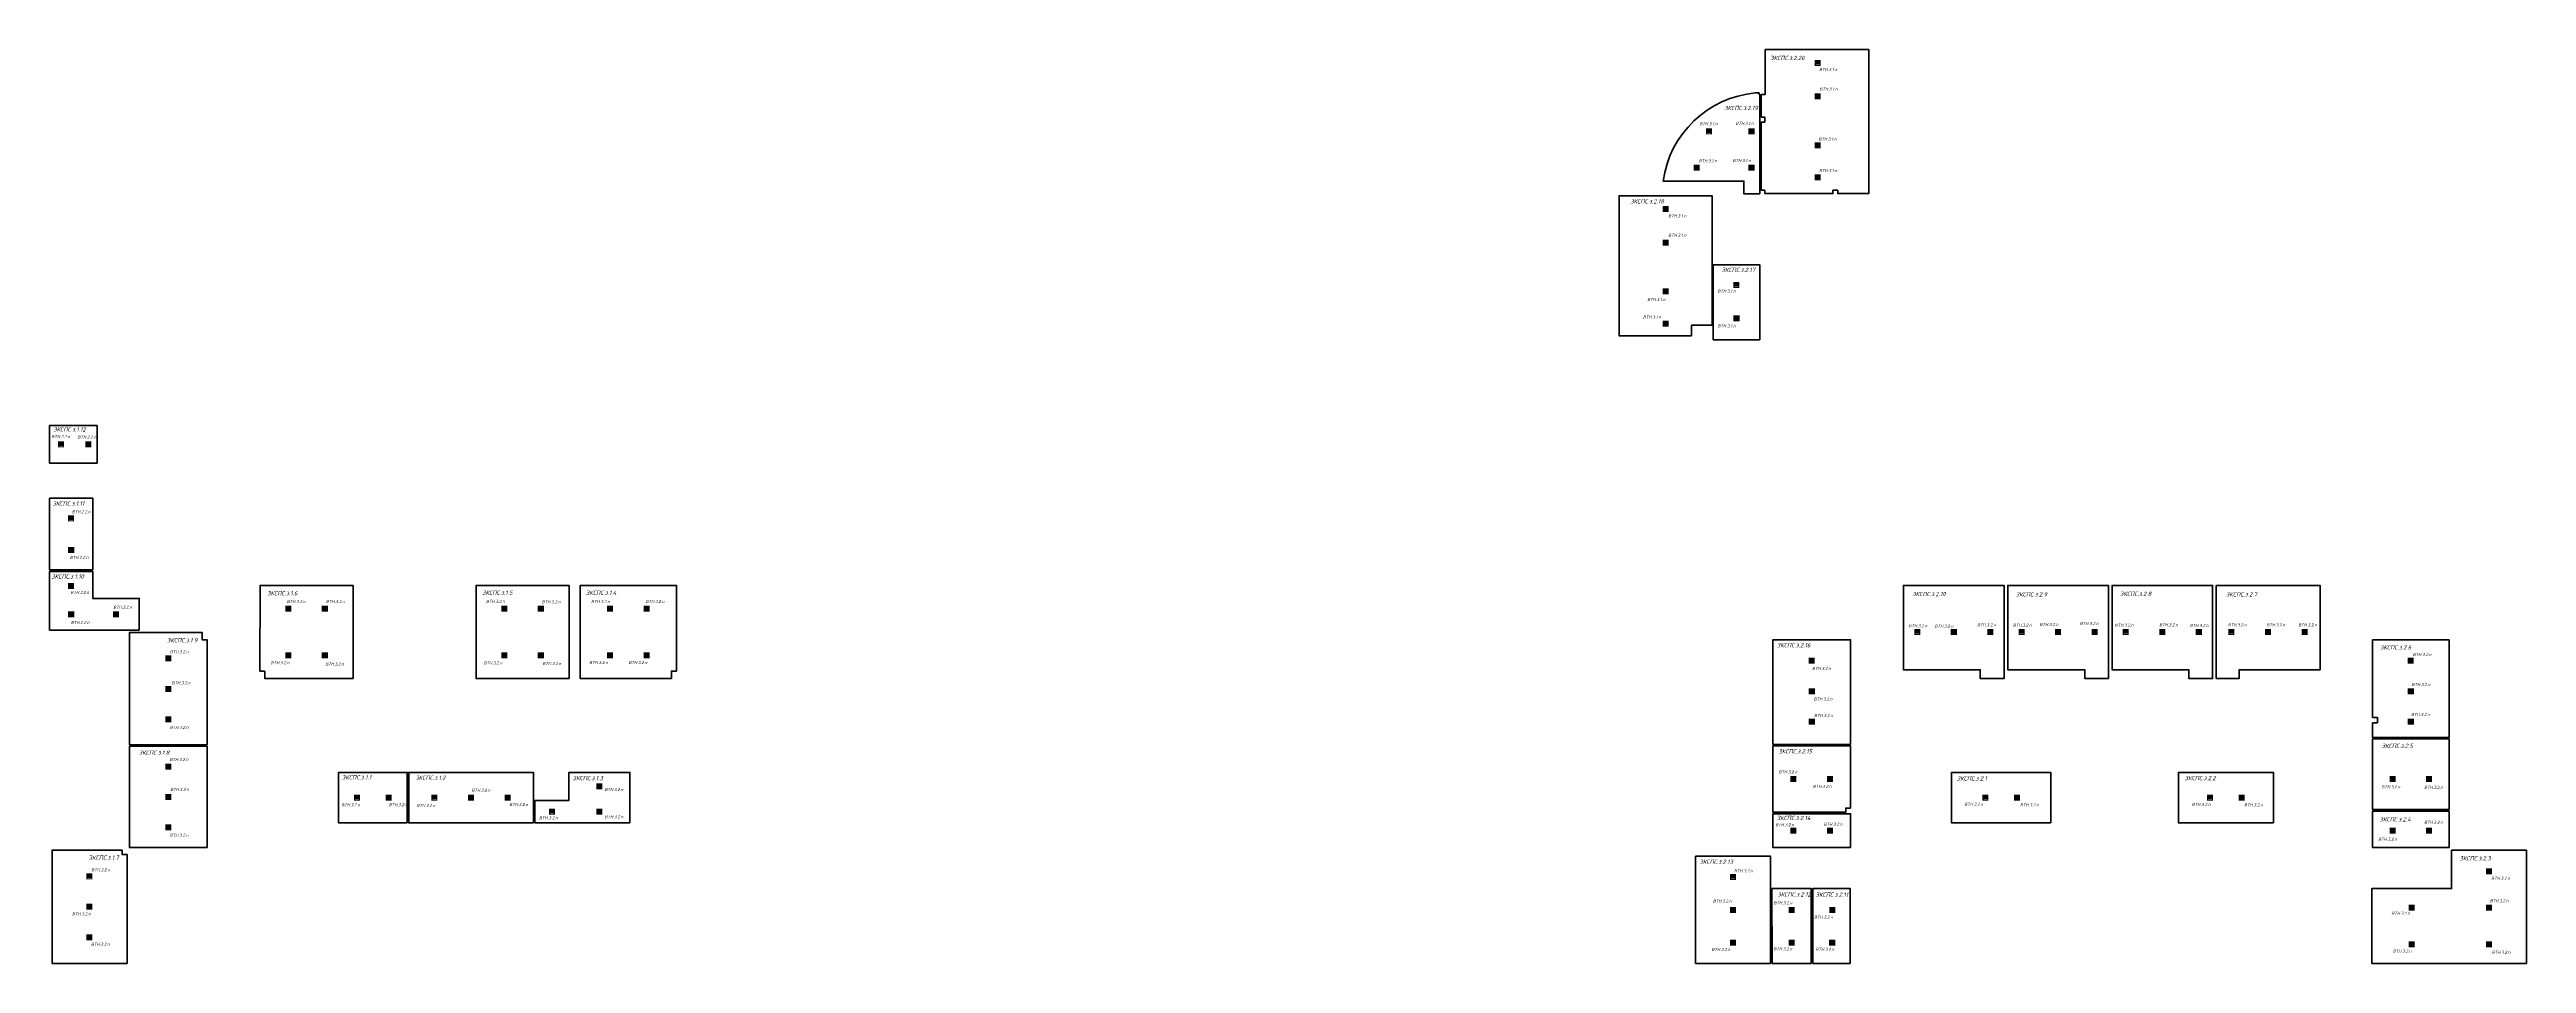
# Model space of a CAD drawing. Header units: millimetres. Extents: x -352922 to 429463, y -483593 to 355472.
# Drawn here: x -211914 to -8551, y 280427 to 355472 of the extents above; entities that cross this region are included whole.
import ezdxf

# ---------------------------------------------------------------- set-up
doc = ezdxf.new("R2010")
doc.units = ezdxf.units.MM
doc.header["$LTSCALE"] = 0.5
doc.layers.get('0').update_dxf_attribs({"lineweight": 18})
for name, color, linetype, lineweight in [('! ЗКПС НОМЕР 1', 4, 'Continuous', 50), ('13_АПС_оборудование', 1, 'Continuous', 30), ('13_АПС_текст', 1, 'Continuous', 30), ('BSN__основная - 06', 1, 'Continuous', 60), ('АР_Штриховка_Стималит', 5, 'Continuous', 0)]:
    doc.layers.add(name, color=color, linetype=linetype, lineweight=lineweight)
doc.layers.add('! ЗКПС НОМЕР 2', color=7, linetype='Continuous', lineweight=0, true_color=0xf3aae6, transparency=0.5)
doc.styles.add('ISOCPEUR', font='isocpeui.ttf', dxfattribs={"height": 250})

# ---------------------------------------------------------------- blocks, each defined once
blk = doc.blocks.new('101')
at = {"layer": '! ЗКПС НОМЕР 2', "true_color": 0xffffff, "transparency": 33554687}
h = blk.add_hatch(color=7, dxfattribs=at)
h.dxf.hatch_style = 1
h.paths.add_polyline_path([(-12942, -22141.9), (-12947, -22141.9), (-12947, -22146.8), (-12942, -22146.8)])
at = {"layer": 'BSN__основная - 06', "color": 1, "lineweight": 30, "ltscale": 100, "const_width": 0.03, "elevation": 0}
blk.add_lwpolyline([(-12947, -22141.9), (-12942, -22141.9), (-12942, -22146.8), (-12947, -22146.8)], close=True, dxfattribs=at)
at = {"layer": 'BSN__основная - 06', "color": 1, "lineweight": 30, "ltscale": 100, "const_width": 0.07, "elevation": 0}
blk.add_lwpolyline([(-12943.9, -22142.7), (-12945, -22143.9), (-12943.9, -22144.8), (-12945, -22145.9)], dxfattribs=at)
blk = doc.blocks.new('748')
at = {"layer": 'АР_Штриховка_Стималит', "true_color": 0xffffff}
h = blk.add_hatch(color=7, dxfattribs=at)
h.dxf.hatch_style = 1
h.paths.add_polyline_path([(1611.5, -5339.8), (1606.6, -5339.8), (1606.6, -5344.7), (1611.5, -5344.7)])
h.paths.add_polyline_path([(1610.6, -5340.7), (1610.6, -5343.8), (1607.6, -5343.8), (1607.6, -5340.7)], flags=16)
h = blk.add_hatch(color=7, dxfattribs=at)
h.dxf.hatch_style = 1
h.paths.add_polyline_path([(1607.6, -5340.7), (1607.6, -5343.7), (1610.6, -5343.7), (1610.6, -5340.7)])
at = {"color": 1, "lineweight": 5, "ltscale": 100, "elevation": 0}
for points, const_width in [([(1606.6, -5344.7), (1611.6, -5344.7), (1611.6, -5339.8), (1606.6, -5339.8)], 0.03), ([(1607.6, -5343.7), (1610.6, -5343.7), (1610.6, -5340.7), (1607.6, -5340.7)], 0.01)]:
    blk.add_lwpolyline(points, close=True, dxfattribs=dict(at, const_width=const_width))
at = {"color": 1, "lineweight": 5, "ltscale": 100, "const_width": 0.03, "elevation": 0}
blk.add_lwpolyline([(1609.6, -5341.1), (1608.5, -5341.7), (1609.7, -5342.7), (1608.5, -5343.3)], dxfattribs=at)

msp = doc.modelspace()

# ---------------------------------------------------------------- linework, layer by layer
at = {"layer": '! ЗКПС НОМЕР 1', "color": 200, "transparency": 33554559}
for points in [[(-71096, 343642), (-71096, 343922), (-71376, 343922), (-71376, 349522), (-71096, 349522), (-71096, 349922), (-71376, 349922), (-71376, 351782), (-71046, 351782), (-71046, 355472), (-62546, 355472), (-62546, 349896), (-62546, 349896), (-62546, 349896), (-62546, 349895), (-62546, 343642), (-65096, 343642), (-65096, 343922), (-65496, 343922), (-65496, 343642)], [(-186995, 303822), (-194239, 303822), (-194239, 304420), (-194639, 304420), (-194633, 311472), (-186995, 311472)], [(-64041, 293192), (-64441, 293192), (-64441, 292842), (-70416, 292842), (-70416, 298289), (-64041, 298289)]]:
    msp.add_lwpolyline(points, close=True, dxfattribs=at)
at = {"layer": '! ЗКПС НОМЕР 1', "color": 84, "transparency": 33554559}
msp.add_lwpolyline([(-71496, 343622), (-72796, 343622), (-72796, 344672), (-79434, 344672), (-79434, 344672, -0.3485763), (-71856, 351906), (-71556, 351906), (-71556, 351782), (-71496, 351782)], format="xyb", close=True, dxfattribs=at)
at = {"layer": '! ЗКПС НОМЕР 1', "color": 30, "true_color": 0xf26722, "transparency": 33554559}
for points in [[(-77096, 331972), (-83046, 331972), (-83046, 343472), (-75419, 343472), (-75420, 332842), (-77097, 332842)], [(-164269, 291967), (-172065, 291967), (-172065, 293815), (-169268, 293815), (-169268, 296117), (-164269, 296117)], [(-64041, 289937), (-70416, 289937), (-70416, 292722), (-64040, 292722)], [(-205554, 280427), (-211704, 280427), (-211704, 289737), (-205954, 289737), (-205954, 289384), (-205554, 289384)]]:
    msp.add_lwpolyline(points, close=True, dxfattribs=at)
at = {"layer": '! ЗКПС НОМЕР 1', "color": 163, "transparency": 33554559}
msp.add_lwpolyline([(-71496, 331642), (-75319, 331642), (-75319, 337802), (-71496, 337802)], close=True, dxfattribs=at)
at = {"layer": '! ЗКПС НОМЕР 1', "color": 160, "transparency": 33554559}
for points in [[(-208008, 321512), (-211914, 321512), (-211914, 324602), (-208008, 324602)], [(-64041, 298409), (-70416, 298409), (-70416, 307008), (-64041, 307008), (-64041, 303407), (-64041, 303407), (-64041, 302167), (-64041, 302167), (-64041, 298409)], [(-172185, 291967), (-182424, 291967), (-182424, 296117), (-172185, 296117)]]:
    msp.add_lwpolyline(points, close=True, dxfattribs=at)
at = {"layer": '! ЗКПС НОМЕР 1', "color": 40, "transparency": 33554559}
for points in [[(-208364, 312743), (-211914, 312742), (-211914, 318622), (-208364, 318623)], [(-42871, 303822), (-44804, 303822), (-44804, 304540), (-51136, 304540), (-51136, 311472), (-42871, 311472)], [(-14901, 298984), (-21191, 298981), (-21191, 300187), (-20791, 300187), (-20791, 300637), (-21191, 300637), (-21191, 302195), (-21191, 302195), (-21191, 303435), (-21191, 303435), (-21191, 306988), (-14901, 306988)], [(-182544, 291967), (-188189, 291967), (-188189, 296117), (-182544, 296117)], [(-70616, 280427), (-76766, 280427), (-76766, 289235), (-75716, 289235), (-75716, 289235), (-70616, 289235)]]:
    msp.add_lwpolyline(points, close=True, dxfattribs=at)
at = {"layer": '! ЗКПС НОМЕР 1', "color": 145, "true_color": 0x4d8c9d, "transparency": 33554559}
for points in [[(-204546, 307807), (-211914, 307807), (-211914, 312622), (-208363, 312622), (-208363, 310402), (-204546, 310402)], [(-14901, 293057), (-21191, 293057), (-21191, 298862), (-14901, 298862), (-14901, 293057), (-14901, 293057), (-14901, 293057), (-14901, 293057)]]:
    msp.add_lwpolyline(points, close=True, dxfattribs=at)
at = {"layer": '! ЗКПС НОМЕР 1', "color": 25, "transparency": 33554559}
for points in [[(-169264, 303822), (-176887, 303821), (-176887, 311474), (-169264, 311472)], [(-29331, 291967), (-37126, 291967), (-37127, 296117), (-29331, 296117)]]:
    msp.add_lwpolyline(points, close=True, dxfattribs=at)
at = {"layer": '! ЗКПС НОМЕР 1', "color": 84, "transparency": 33554559}
for points in [[(-160857, 303822), (-168342, 303822), (-168342, 311472), (-160439, 311472), (-160439, 304440), (-160857, 304440)], [(-25501, 304540), (-32148, 304540), (-32148, 303822), (-34026, 303822), (-34026, 311472), (-25501, 311472)], [(-8551, 280427), (-21251, 280427), (-21251, 286577), (-14701, 286577), (-14701, 286577), (-14701, 286577), (-14701, 289737), (-8551, 289737)], [(-64066, 280427), (-67151, 280427), (-67151, 286577), (-64066, 286577)]]:
    msp.add_lwpolyline(points, close=True, dxfattribs=at)
at = {"layer": '! ЗКПС НОМЕР 1', "color": 11, "true_color": 0xf27172, "transparency": 33554559}
for points in [[(-51436, 304222), (-51436, 303822), (-53391, 303822), (-53391, 304540), (-59701, 304540), (-59701, 311472), (-51436, 311472)], [(-14901, 289937), (-21191, 289937), (-21191, 292937), (-14901, 292937)]]:
    msp.add_lwpolyline(points, close=True, dxfattribs=at)
at = {"layer": '! ЗКПС НОМЕР 1', "color": 171, "transparency": 33554559}
for points in [[(-34326, 304222), (-34326, 303822), (-34326, 303822), (-36259, 303822), (-36259, 304540), (-42571, 304540), (-42571, 311472), (-34326, 311472)], [(-198979, 289937), (-205354, 289937), (-205354, 298262), (-198979, 298262)], [(-67271, 280427), (-70492, 280438), (-70496, 286577), (-67271, 286577)]]:
    msp.add_lwpolyline(points, close=True, dxfattribs=at)
at = {"layer": '! ЗКПС НОМЕР 1', "color": 84, "ltscale": 100, "transparency": 33554559}
msp.add_lwpolyline([(-198979, 298382), (-205354, 298382), (-205354, 307607), (-199379, 307602), (-199379, 307008), (-198979, 307008)], close=True, dxfattribs=at)
at = {"layer": '! ЗКПС НОМЕР 1', "color": 242, "true_color": 0xcd2027, "transparency": 33554559}
msp.add_lwpolyline([(-47606, 291967), (-55746, 291967), (-55746, 296117), (-47606, 296117)], close=True, dxfattribs=at)

# ---------------------------------------------------------------- block references
at = {"layer": '13_АПС_оборудование', "transparency": 33554687, "xscale": 100, "yscale": 100, "zscale": 100}
for p in [(-227654, 888591), (-236583, 882985), (-240140, 876591), (-234315, 870366), (-371875, 857278), (-371047, 851206), (-371046, 845660), (-353223, 843778), (-335485, 843778), (-326800, 843778), (-219475, 841868), (-210913, 841868), (-202355, 841868), (-193675, 841868), (-363074, 839699), (-228136, 839508), (-178953, 839508), (-363074, 830823), (-229636, 829786), (-180453, 829786), (-347575, 828266), (-341213, 828266), (-331575, 827115), (-213883, 828263), (-195436, 828263), (-229636, 825550), (-180453, 825550), (-369550, 821806), (-234598, 821752), (-172534, 822226), (-229791, 819052), (-226458, 819052)]:
    msp.add_blockref('748', p, dxfattribs=at)
at = {"layer": '13_АПС_оборудование', "transparency": 33554559, "xscale": 100, "yscale": 100, "zscale": 100}
for p in [(1227704, 2566052, 0), (1222275, 2563197, 0), (1227704, 2562052, 0), (1217775, 2560197, 0), (1222275, 2560197, 0), (1227704, 2559407, 0), (1215217, 2554052, 0), (1215217, 2550052, 0), (1221043, 2547827, 0), (1215217, 2547407, 0), (1085715, 2537489, 0), (1084310, 2528817, 0), (1084311, 2523537, 0), (1087998, 2523537, 0), (1105135, 2523989, 0), (1122873, 2523989, 0), (1131558, 2523989, 0), (1238883, 2522080, 0), (1241883, 2522080, 0), (1247445, 2522080, 0), (1250445, 2522080, 0), (1256003, 2522080, 0), (1259003, 2522080, 0), (1264683, 2522080, 0), (1267683, 2522080, 0), (1102135, 2520159, 0), (1105135, 2520159, 0), (1119873, 2520159, 0), (1122873, 2520159, 0), (1128558, 2520159, 0), (1131558, 2520159, 0), (1092284, 2517411, 0), (1227222, 2517219, 0), (1276404, 2517219, 0), (1092284, 2514911, 0), (1227222, 2514719, 0), (1276404, 2514719, 0), (1127681, 2509401, 0), (1228722, 2509998, 0), (1277904, 2509998, 0), (1092284, 2508535, 0), (1110383, 2508477, 0), (1117145, 2508477, 0), (1120145, 2508477, 0), (1127681, 2507326, 0), (1244075, 2508475, 0), (1262522, 2508475, 0), (1092284, 2506035, 0), (1228722, 2505762, 0), (1277904, 2505762, 0), (1085808, 2499517, 0), (1220760, 2499264, 0), (1276474, 2499437, 0), (1282824, 2499437, 0), (1085808, 2497017, 0), (1220760, 2496564, 0), (1225567, 2496564, 0), (1228899, 2496564, 0), (1276474, 2496437, 0), (1282824, 2496437, 0)]:
    msp.add_blockref('101', p, dxfattribs=at)

# ---------------------------------------------------------------- texts
at = {"layer": '13_АПС_текст', "color": 5, "transparency": 33554687, "style": 'ISOCPEUR'}
for s, p in [('ЗКСПС.з.2.20', (-70641, 354608)), ('ЗКСПС.з.2.19', (-74415, 350498)), ('ЗКСПС.з.2.18', (-82136, 342829)), ('ЗКСПС.з.2.17', (-74631, 337205)), ('ЗКСПС.з.1.12', (-211612, 324108)), ('ЗКСПС.з.1.11', (-211661, 318021)), ('ЗКСПС.з.1.10', (-211762, 312033)), ('ЗКСПС.з.1.6', (-194049, 310653)), ('ЗКСПС.з.1.5', (-176397, 310694)), ('ЗКСПС.з.1.4', (-167874, 310694)), ('ЗКСПС.з.2.10', (-58979, 310587)), ('ЗКСПС.з.2.9', (-50480, 310559)), ('ЗКСПС.з.2.8', (-41924, 310603)), ('ЗКСПС.з.2.7', (-33223, 310559)), ('ЗКСПС.з.1.9', (-202270, 306792)), ('ЗКСПС.з.2.16', (-70094, 306388)), ('ЗКСПС.з.2.6', (-20571, 306210)), ('ЗКСПС.з.1.8', (-204583, 297562)), ('ЗКСПС.з.2.15', (-69961, 297679)), ('ЗКСПС.з.2.5', (-20436, 298119)), ('ЗКСПС.з.1.1', (-187902, 295540)), ('ЗКСПС.з.1.2', (-181877, 295506)), ('ЗКСПС.з.1.3', (-168964, 295473)), ('ЗКСПС.з.2.1', (-55327, 295447)), ('ЗКСПС.з.2.2', (-36615, 295474)), ('ЗКСПС.з.2.14', (-70105, 292200)), ('ЗКСПС.з.2.4', (-20614, 292084)), ('ЗКСПС.з.1.7', (-208702, 288943)), ('ЗКСПС.з.2.13', (-76452, 288610)), ('ЗКСПС.з.2.3', (-14044, 288889)), ('ЗКСПС.з.2.12', (-70051, 285926)), ('ЗКСПС.з.2.11', (-66911, 285908))]:
    msp.add_text(s, height=350, dxfattribs=at).set_placement(p)
at = {"layer": '13_АПС_текст', "transparency": 33554559, "style": 'ISOCPEUR'}
for s, p in [('BTH.3.1.n', (-66622, 353706, 0)), ('BTH.3.1.n', (-66590, 352105, 0)), ('BTH.3.1.n', (-76452, 349252, 0)), ('BTH.3.1.n', (-73483, 349286, 0)), ('BTH.3.1.n', (-66670, 347992, 0)), ('BTH.3.1.n', (-76504, 346215, 0)), ('BTH.3.1.n', (-73725, 346233, 0)), ('BTH.3.1.n', (-66630, 345403, 0)), ('BTH.3.1.n', (-79008, 341690, 0)), ('BTH.3.1.n', (-79008, 340100, 0)), ('BTH.3.1.n', (-74962, 335511, 0)), ('BTH.3.1.n', (-81084, 333385, 0)), ('BTH.3.1.n', (-80738, 334820, 0)), ('BTH.3.1.n', (-74962, 332659, 0)), ('BTH.2.2.n', (-211761, 323564, 0)), ('BTH.2.2.n', (-209611, 323523, 0)), ('BTH.2.2.n', (-210082, 317383, 0)), ('BTH.2.2.n', (-210243, 313644, 0)), ('BTH.2.2.n', (-210192, 310773, 0)), ('BTH.2.2.n', (-206679, 309559, 0)), ('BTH.3.2.n', (-192442, 310017, 0)), ('BTH.3.2.n', (-189210, 310028, 0)), ('BTH.3.2.n', (-176075, 310036, 0)), ('BTH.3.2.n', (-171498, 309991, 0)), ('BTH.3.2.n', (-167450, 310014, 0)), ('BTH.3.2.n', (-162971, 310026, 0)), ('BTH.2.2.n', (-210162, 308305, 0)), ('BTH.3.2.n', (-59283, 308038, 0)), ('BTH.3.2.n', (-57139, 308001, 0)), ('BTH.3.2.n', (-53643, 308111, 0)), ('BTH.3.2.n', (-50714, 308081, 0)), ('BTH.3.2.n', (-48524, 308140, 0)), ('BTH.3.2.n', (-45222, 308224, 0)), ('BTH.3.2.n', (-42347, 308092, 0)), ('BTH.3.2.n', (-38695, 308106, 0)), ('BTH.3.2.n', (-36194, 308059, 0)), ('BTH.3.2.n', (-33066, 308098, 0)), ('BTH.3.2.n', (-29897, 308098, 0)), ('BTH.3.2.n', (-27287, 308106, 0)), ('BTH.3.2.n', (-202034, 305894, 0)), ('BTH.3.2.n', (-193755, 305002, 0)), ('BTH.3.2.n', (-189266, 304890, 0)), ('BTH.3.2.n', (-176277, 304990, 0)), ('BTH.3.2.n', (-171442, 304933, 0)), ('BTH.3.2.n', (-167603, 305009, 0)), ('BTH.3.2.n', (-164376, 305009, 0)), ('BTH.3.2.n', (-17891, 305669, 0)), ('BTH.3.2.n', (-201886, 303345, 0)), ('BTH.3.2.n', (-67198, 304527, 0)), ('BTH.3.2.n', (-17983, 303212, 0)), ('BTH.3.2.n', (-67068, 302017, 0)), ('BTH.3.2.n', (-18019, 300748, 0)), ('BTH.3.2.n', (-202041, 299688, 0)), ('BTH.3.2.n', (-67029, 300667, 0)), ('BTH.3.2.n', (-202052, 297056, 0)), ('BTH.3.2.n', (-69954, 296033, 0)), ('BTH.3.2.n', (-67138, 294842, 0)), ('BTH.3.2.n', (-20450, 294795, 0)), ('BTH.3.2.n', (-16949, 294765, 0)), ('BTH.3.2.n', (-201997, 294593, 0)), ('BTH.3.2.n', (-187954, 293320, 0)), ('BTH.3.2.n', (-184057, 293342, 0)), ('BTH.3.2.n', (-181786, 293275, 0)), ('BTH.3.2.n', (-177262, 294528, 0)), ('BTH.3.2.n', (-174166, 293354, 0)), ('BTH.3.2.n', (-166345, 294583, 0)), ('BTH.3.2.n', (-54699, 293384, 0)), ('BTH.3.2.n', (-50127, 293317, 0)), ('BTH.3.2.n', (-36025, 293361, 0)), ('BTH.3.2.n', (-31723, 293331, 0)), ('BTH.3.2.n', (-202042, 290840, 0)), ('BTH.3.2.n', (-171723, 292254, 0)), ('BTH.3.2.n', (-166338, 292352, 0)), ('BTH.3.2.n', (-70215, 291694, 0)), ('BTH.3.2.n', (-66252, 291735, 0)), ('BTH.3.2.n', (-16948, 291898, 0)), ('BTH.3.2.n', (-20719, 290508, 0)), ('BTH.3.2.n', (-208482, 287992, 0)), ('BTH.3.2.n', (-73609, 287898, 0)), ('BTH.3.2.n', (-11438, 287299, 0)), ('BTH.3.2.n', (-75345, 285423, 0)), ('BTH.3.2.n', (-70365, 285284, 0)), ('BTH.3.2.n', (-11555, 285444, 0)), ('BTH.3.2.n', (-210063, 284365, 0)), ('BTH.3.2.n', (-67031, 284106, 0)), ('BTH.3.2.n', (-19643, 284421, 0)), ('BTH.3.2.n', (-208507, 281881, 0)), ('BTH.3.2.n', (-75457, 281454, 0)), ('BTH.3.2.n', (-70365, 281511, 0)), ('BTH.3.2.n', (-66920, 281467, 0)), ('BTH.3.2.n', (-19526, 281315, 0)), ('BTH.3.2.n', (-11397, 281218, 0))]:
    msp.add_text(s, height=250, dxfattribs=at).set_placement(p)

doc.saveas('drawing.dxf')
